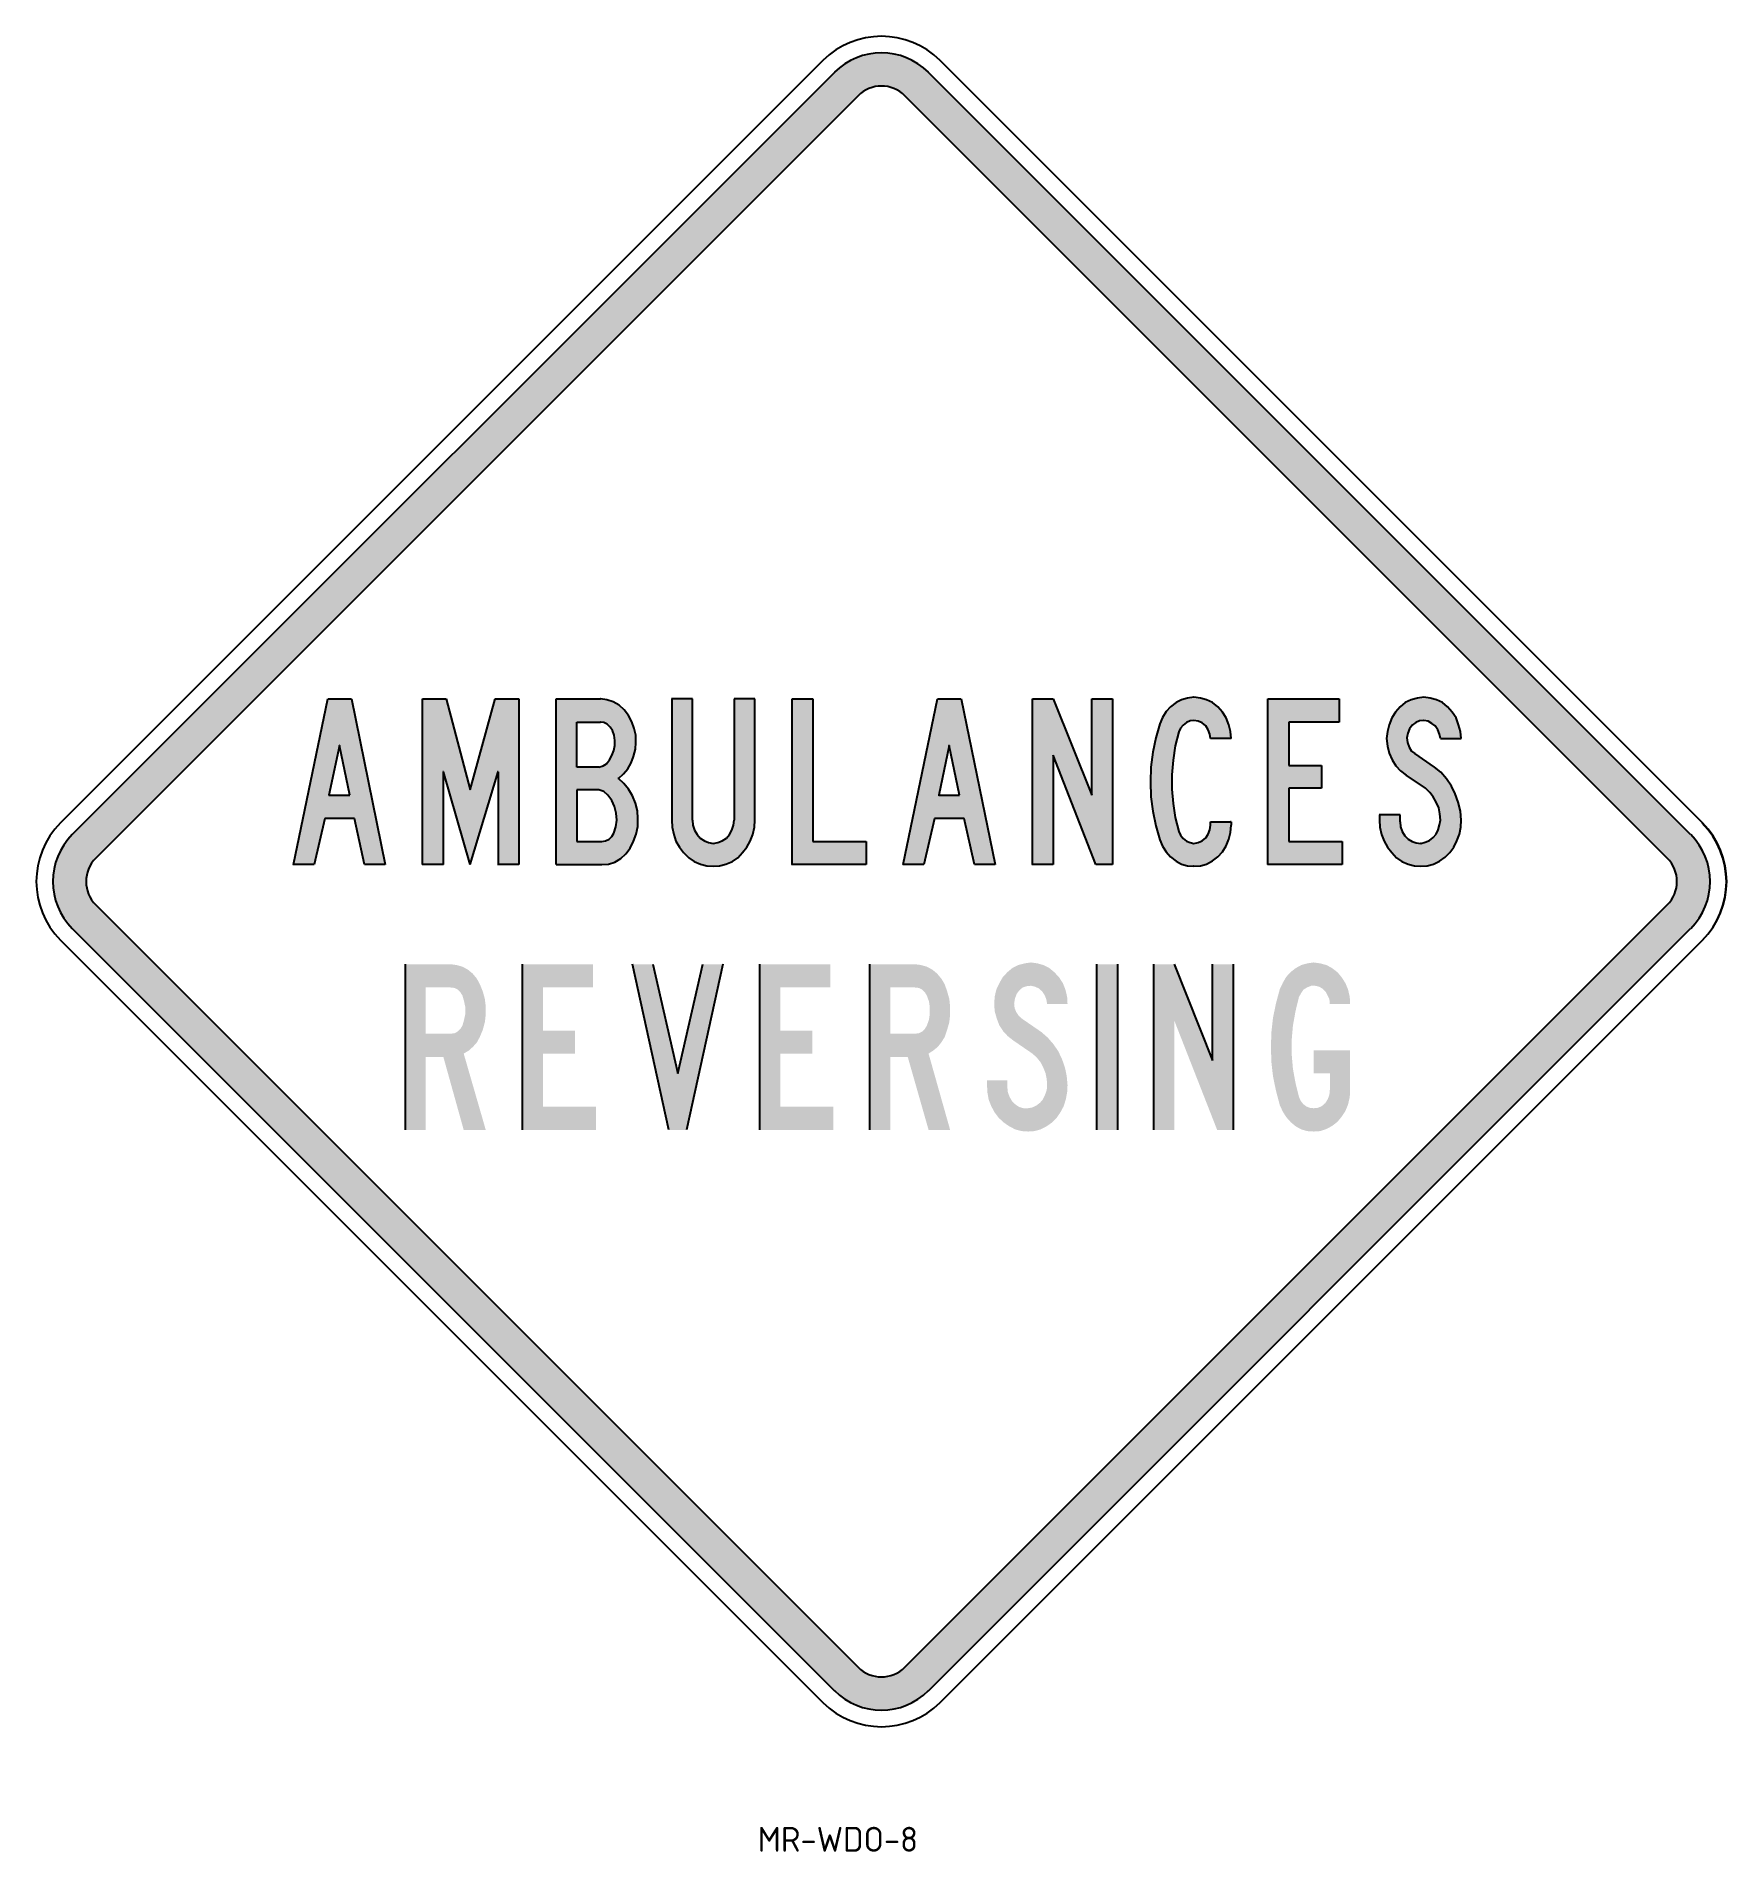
# Model space of a CAD drawing. Extents: x 130 to 334, y 31 to 250.
import ezdxf

# ---------------------------------------------------------------- set-up
doc = ezdxf.new("R2010")
doc.units = 0
doc.linetypes.add('CENTERX2', pattern=[101.6, 63.5, -12.7, 12.7, -12.7])
doc.layers.get('0').update_dxf_attribs({"linetype": 'CONTINUOUS'})
for name, color, linetype in [('L25', 1, 'CONTINUOUS'), ('L35', 3, 'CONTINUOUS'), ('T25', 1, 'CONTINUOUS'), ('TBLK25', 1, 'CONTINUOUS')]:
    doc.layers.add(name, color=color, linetype=linetype)
doc.styles.add('ISO', font='iso3098b.shx')

msp = doc.modelspace()

# ---------------------------------------------------------------- hatches: boundary and pattern name
at = {"layer": 'T25', "linetype": 'Continuous'}
h = msp.add_hatch(color=256, dxfattribs=at)
h.paths.add_polyline_path([(168.1, 170.5), (165.24, 170.5), (161.1, 150.52), (163.6, 150.52), (164.88, 156.09), (168.46, 156.09), (169.68, 150.52), (172.19, 150.52)])
h.paths.add_polyline_path([(166.67, 164.88), (167.89, 158.9), (167.84, 158.9), (165.39, 158.9)], flags=16)
h.paths.add_polyline_path([(179.54, 170.5), (176.68, 170.5), (176.68, 150.52), (179.19, 150.52), (179.19, 161.71), (182.41, 150.52), (185.78, 161.71), (185.78, 150.52), (188.28, 150.52), (188.28, 170.5), (185.42, 170.5), (182.41, 159.51)])
h.paths.add_polyline_path([(200.29, 160.89), (200.9, 161.45), (201.42, 162.07), (201.82, 162.78), (202.13, 163.55), (202.34, 164.42), (202.39, 165.24), (202.39, 166.1), (202.18, 166.92), (201.93, 167.74), (201.52, 168.51), (201.01, 169.17), (200.39, 169.73), (199.68, 170.14), (198.91, 170.4), (198.14, 170.5), (198.09, 170.5), (192.78, 170.5), (192.78, 150.52), (198.3, 150.52), (199.12, 150.57), (199.88, 150.82), (200.6, 151.23), (201.21, 151.8), (201.72, 152.51), (202.13, 153.33), (202.44, 154.2), (202.64, 155.12), (202.64, 156.09), (202.59, 157.01), (202.34, 157.93), (201.98, 158.8), (201.52, 159.61), (200.96, 160.28)])
h.paths.add_polyline_path([(197.94, 159.51), (198.55, 159.31), (199.01, 158.9), (199.52, 158.23), (199.83, 157.52), (200.04, 156.7), (200.09, 155.88), (199.98, 155.07), (199.73, 154.3), (199.52, 153.89), (199.17, 153.58), (198.76, 153.38), (198.3, 153.28), (195.28, 153.28), (195.28, 159.51)], flags=16)
h.paths.add_polyline_path([(195.28, 162.27), (195.28, 167.69), (198.14, 167.69), (198.55, 167.64), (198.96, 167.43), (199.32, 167.07), (199.58, 166.67), (199.78, 166.1), (199.88, 165.49), (199.88, 164.88), (199.73, 164.26), (199.52, 163.65), (199.22, 163.14), (198.86, 162.68), (198.45, 162.42), (197.94, 162.27)], flags=16)
h.paths.add_polyline_path([(209.23, 170.5), (206.73, 170.5), (206.73, 155.88), (206.78, 155.02), (206.99, 154.15), (207.24, 153.33), (207.65, 152.61), (208.16, 151.95), (208.77, 151.34), (209.44, 150.88), (210.2, 150.57), (210.97, 150.37), (211.74, 150.31), (212.5, 150.37), (213.27, 150.57), (214.04, 150.88), (214.7, 151.34), (215.26, 151.95), (215.77, 152.61), (216.18, 153.33), (216.49, 154.15), (216.69, 155.02), (216.75, 155.88), (216.75, 170.5), (214.24, 170.5), (214.24, 155.88), (214.19, 155.27), (213.99, 154.66), (213.68, 154.15), (213.32, 153.69), (212.81, 153.38), (212.3, 153.18), (211.74, 153.07), (211.18, 153.18), (210.66, 153.38), (210.15, 153.69), (209.8, 154.15), (209.49, 154.66), (209.28, 155.27), (209.23, 155.88)])
h.paths.add_polyline_path([(223.75, 170.5), (221.24, 170.5), (221.24, 150.52), (230.18, 150.52), (230.18, 153.28), (223.75, 153.28)])
h.paths.add_polyline_path([(241.63, 170.5), (238.77, 170.5), (234.63, 150.52), (237.13, 150.52), (238.41, 156.09), (241.99, 156.09), (243.22, 150.52), (245.72, 150.52)])
h.paths.add_polyline_path([(238.92, 158.9), (240.2, 164.88), (241.43, 158.9), (241.38, 158.9)], flags=16)
h.paths.add_polyline_path([(252.72, 163.7), (257.88, 150.52), (259.87, 150.52), (259.87, 170.5), (257.37, 170.5), (257.37, 158.9), (252.72, 170.5), (250.22, 170.5), (250.22, 150.52), (252.72, 150.52)])
h.paths.add_polyline_path([(267.03, 159.61), (267.03, 161.35), (267.18, 163.09), (267.44, 164.83), (267.9, 166.51), (268.1, 166.97), (268.41, 167.33), (268.82, 167.64), (269.23, 167.84), (269.69, 167.89), (270.2, 167.79), (270.71, 167.59), (271.12, 167.23), (271.42, 166.77), (271.63, 166.26), (271.68, 165.7), (274.18, 165.7), (274.13, 166.56), (273.93, 167.38), (273.57, 168.2), (273.16, 168.91), (272.6, 169.53), (271.93, 170.04), (271.22, 170.4), (270.5, 170.6), (269.69, 170.7), (268.92, 170.6), (268.2, 170.4), (267.54, 170.04), (266.87, 169.53), (266.36, 168.97), (265.9, 168.25), (265.6, 167.48), (265.09, 165.8), (264.73, 164.06), (264.52, 162.27), (264.47, 160.48), (264.52, 158.69), (264.73, 156.96), (265.09, 155.17), (265.6, 153.48), (265.9, 152.72), (266.36, 152.05), (266.87, 151.44), (267.54, 150.93), (268.2, 150.57), (268.92, 150.37), (269.69, 150.31), (270.5, 150.37), (271.22, 150.57), (271.93, 150.98), (272.6, 151.44), (273.16, 152.05), (273.57, 152.77), (273.93, 153.58), (274.13, 154.4), (274.18, 155.27), (274.18, 155.68), (274.13, 155.68), (271.68, 155.68), (271.68, 155.27), (271.63, 154.71), (271.42, 154.2), (271.12, 153.74), (270.71, 153.38), (270.2, 153.18), (269.69, 153.07), (269.23, 153.18), (268.82, 153.33), (268.41, 153.64), (268.1, 154.04), (267.9, 154.5), (267.44, 156.19), (267.18, 157.88)])
h.paths.add_polyline_path([(285.07, 162.48), (281.13, 162.48), (281.13, 167.69), (287.21, 167.69), (287.21, 170.5), (278.63, 170.5), (278.63, 150.52), (287.57, 150.52), (287.57, 153.28), (281.13, 153.28), (281.13, 159.72), (285.07, 159.72)])
h.paths.add_polyline_path([(296.36, 163.91), (295.95, 164.21), (295.64, 164.67), (295.44, 165.24), (295.39, 165.8), (295.49, 166.36), (295.7, 166.87), (296, 167.33), (296.46, 167.64), (296.92, 167.84), (297.43, 167.89), (297.94, 167.79), (298.4, 167.53), (298.81, 167.23), (299.12, 166.77), (299.32, 166.26), (299.43, 165.7), (301.93, 165.7), (301.83, 166.56), (301.62, 167.38), (301.32, 168.2), (300.86, 168.91), (300.29, 169.53), (299.68, 170.04), (298.97, 170.4), (298.2, 170.6), (297.43, 170.7), (296.67, 170.6), (295.9, 170.4), (295.18, 170.04), (294.57, 169.53), (294.01, 168.91), (293.55, 168.2), (293.24, 167.38), (293.04, 166.56), (292.94, 165.7), (293.04, 164.78), (293.24, 163.96), (293.6, 163.14), (294.06, 162.42), (294.62, 161.81), (295.29, 161.3), (297.64, 159.72), (298.15, 159.21), (298.56, 158.69), (298.91, 158.03), (299.22, 157.37), (299.37, 156.65), (299.43, 155.88), (299.32, 155.32), (299.17, 154.71), (298.91, 154.2), (298.56, 153.79), (298.1, 153.43), (297.59, 153.23), (297.08, 153.07), (296.51, 153.12), (296, 153.28), (295.54, 153.58), (295.13, 153.99), (294.83, 154.5), (294.62, 155.07), (294.57, 155.68), (294.57, 156.5), (292.07, 156.5), (292.07, 155.88), (292.12, 155.02), (292.32, 154.15), (292.63, 153.33), (293.04, 152.61), (293.55, 151.95), (294.11, 151.34), (294.78, 150.88), (295.54, 150.57), (296.31, 150.37), (297.08, 150.31), (297.84, 150.37), (298.61, 150.57), (299.32, 150.93), (299.99, 151.39), (300.55, 151.95), (301.06, 152.61), (301.42, 153.38), (301.73, 154.2), (301.88, 155.02), (301.93, 155.88), (301.83, 156.96), (301.57, 158.03), (301.21, 159.05), (300.75, 159.97), (300.14, 160.84), (299.48, 161.66), (298.71, 162.27)])
h = msp.add_hatch(color=256, dxfattribs=at)
h.paths.add_polyline_path([(174.59, 118.52), (177.04, 118.52), (177.04, 127.31), (179.19, 127.31), (181.64, 118.52), (184.3, 118.52), (181.64, 127.72), (182.25, 128.08), (182.76, 128.54), (183.22, 129.05), (183.58, 129.71), (183.94, 130.58), (184.19, 131.5), (184.3, 132.42), (184.3, 133.39), (184.19, 134.31), (183.94, 135.23), (183.58, 136.1), (183.22, 136.77), (182.71, 137.38), (182.15, 137.84), (181.49, 138.2), (180.77, 138.4), (180.06, 138.5), (180, 138.5), (174.59, 138.5)])
h.paths.add_polyline_path([(177.04, 130.12), (177.04, 135.69), (180.06, 135.69), (180.52, 135.64), (180.92, 135.44), (181.23, 135.13), (181.49, 134.72), (181.69, 134.01), (181.84, 133.29), (181.84, 132.52), (181.69, 131.81), (181.49, 131.09), (181.23, 130.68), (180.92, 130.38), (180.52, 130.17), (180.06, 130.12)], flags=16)
h.paths.add_polyline_path([(191.2, 127.72), (195.08, 127.72), (195.08, 130.48), (191.2, 130.48), (191.2, 135.69), (197.23, 135.69), (197.23, 138.5), (188.74, 138.5), (188.74, 118.52), (197.58, 118.52), (197.58, 121.33), (191.2, 121.33)])
h.paths.add_polyline_path([(212.91, 138.5), (210.46, 138.5), (207.45, 125.32), (204.43, 138.5), (201.98, 138.5), (206.37, 118.52), (208.52, 118.52)])
h.paths.add_polyline_path([(219.81, 130.48), (219.81, 135.69), (225.84, 135.69), (225.84, 138.5), (217.36, 138.5), (217.36, 118.52), (226.2, 118.52), (226.2, 121.33), (219.81, 121.33), (219.81, 127.72), (223.7, 127.72), (223.7, 130.48)])
h.paths.add_polyline_path([(230.59, 118.52), (233.1, 118.52), (233.1, 127.31), (235.19, 127.31), (237.7, 118.52), (240.3, 118.52), (237.7, 127.72), (238.26, 128.08), (238.82, 128.54), (239.23, 129.05), (239.64, 129.71), (239.94, 130.58), (240.2, 131.5), (240.3, 132.42), (240.3, 133.39), (240.2, 134.31), (239.94, 135.23), (239.64, 136.1), (239.23, 136.77), (238.72, 137.38), (238.16, 137.84), (237.49, 138.2), (236.78, 138.4), (236.06, 138.5), (236.01, 138.5), (230.59, 138.5)])
h.paths.add_polyline_path([(233.1, 130.12), (233.1, 135.69), (236.06, 135.69), (236.52, 135.64), (236.93, 135.44), (237.24, 135.13), (237.49, 134.72), (237.75, 134.01), (237.85, 133.29), (237.85, 132.52), (237.75, 131.81), (237.49, 131.09), (237.24, 130.68), (236.93, 130.38), (236.52, 130.17), (236.06, 130.12)], flags=16)
h.paths.add_polyline_path([(248.58, 132.27), (248.27, 132.73), (248.07, 133.24), (248.02, 133.8), (248.12, 134.36), (248.33, 134.93), (248.63, 135.33), (249.04, 135.69), (249.55, 135.85), (250.06, 135.9), (250.52, 135.79), (250.98, 135.59), (251.39, 135.23), (251.7, 134.77), (251.9, 134.26), (252, 133.7), (254.46, 133.7), (254.41, 134.57), (254.2, 135.44), (253.9, 136.2), (253.44, 136.92), (252.87, 137.53), (252.26, 138.04), (251.54, 138.4), (250.83, 138.6), (250.06, 138.71), (249.3, 138.6), (248.53, 138.4), (247.81, 138.04), (247.2, 137.53), (246.64, 136.92), (246.23, 136.2), (245.87, 135.44), (245.67, 134.57), (245.62, 133.7), (245.67, 132.83), (245.92, 131.96), (246.23, 131.14), (246.69, 130.43), (247.25, 129.82), (247.92, 129.3), (250.22, 127.72), (250.73, 127.26), (251.19, 126.7), (251.54, 126.03), (251.8, 125.37), (251.95, 124.65), (252, 123.89), (251.95, 123.33), (251.75, 122.76), (251.49, 122.2), (251.14, 121.79), (250.68, 121.44), (250.22, 121.23), (249.71, 121.13), (249.65, 121.13), (249.14, 121.13), (248.63, 121.28), (248.17, 121.59), (247.76, 122), (247.46, 122.51), (247.25, 123.12), (247.2, 123.68), (247.2, 124.5), (244.75, 124.5), (244.75, 123.89), (244.8, 123.02), (244.95, 122.15), (245.26, 121.38), (245.67, 120.62), (246.18, 119.95), (246.79, 119.39), (247.46, 118.93), (248.17, 118.57), (248.94, 118.37), (249.71, 118.32), (250.47, 118.37), (251.19, 118.57), (251.9, 118.93), (252.57, 119.39), (253.13, 119.95), (253.59, 120.62), (254, 121.38), (254.25, 122.2), (254.41, 123.02), (254.46, 123.89), (254.36, 125.01), (254.15, 126.03), (253.79, 127.06), (253.33, 128.03), (252.72, 128.9), (252.06, 129.66), (251.29, 130.33), (248.99, 131.91)])
h.paths.add_polyline_path([(260.49, 138.5), (257.98, 138.5), (257.98, 118.52), (260.49, 118.52)])
h.paths.add_polyline_path([(264.88, 118.52), (267.33, 118.52), (267.33, 131.71), (272.5, 118.52), (274.44, 118.52), (274.44, 138.5), (271.93, 138.5), (271.93, 126.9), (267.33, 138.5), (264.88, 138.5)])
h.paths.add_polyline_path([(278.99, 128.49), (279.04, 126.7), (279.24, 124.96), (279.6, 123.22), (280.06, 121.49), (280.42, 120.72), (280.83, 120.06), (281.39, 119.44), (282, 118.93), (282.66, 118.57), (283.38, 118.37), (284.15, 118.32), (284.91, 118.37), (285.68, 118.62), (286.34, 118.98), (287.01, 119.49), (287.52, 120.11), (287.98, 120.82), (288.29, 121.59), (288.49, 122.46), (288.54, 123.33), (288.54, 128.13), (284.15, 128.13), (284.15, 125.32), (286.09, 125.32), (286.09, 123.33), (286.04, 122.76), (285.83, 122.2), (285.53, 121.74), (285.12, 121.38), (284.66, 121.18), (284.15, 121.13), (283.69, 121.18), (283.28, 121.33), (282.87, 121.64), (282.56, 122.05), (282.36, 122.51), (281.95, 124.19), (281.64, 125.88), (281.49, 127.62), (281.49, 129.36), (281.64, 131.09), (281.95, 132.83), (282.36, 134.52), (282.61, 134.98), (282.92, 135.44), (283.33, 135.69), (283.84, 135.9), (284.3, 135.9), (284.81, 135.79), (285.22, 135.54), (285.58, 135.18), (285.83, 134.72), (286.04, 134.26), (286.09, 133.7), (288.54, 133.7), (288.49, 134.57), (288.29, 135.44), (287.98, 136.2), (287.52, 136.92), (287.01, 137.53), (286.34, 138.04), (285.68, 138.4), (284.91, 138.6), (284.15, 138.71), (283.38, 138.6), (282.66, 138.4), (282, 138.04), (281.39, 137.58), (280.83, 136.97), (280.42, 136.25), (280.06, 135.49), (279.6, 133.8), (279.24, 132.06), (279.04, 130.28)])
at = {"layer": 'TBLK25', "linetype": 'CENTERX2'}
h = msp.add_hatch(color=256, dxfattribs=at)
h.paths.add_polyline_path([(326.78, 151.3, -0.198872), (327.95, 148.47), (331.95, 148.48, 0.198872), (329.6, 154.13), (237.68, 246.05, 0.198882), (232.03, 248.4), (232.02, 244.4, -0.198897), (234.85, 243.23)])
h.paths.add_polyline_path([(229.2, 243.23, -0.198928), (232.02, 244.4), (232.03, 248.4, 0.198943), (226.37, 246.05), (134.44, 154.13, 0.198872), (132.1, 148.48), (136.1, 148.47, -0.198872), (137.27, 151.3)])
h.paths.add_polyline_path([(226.37, 50.89, 0.198952), (232.03, 48.55), (232.02, 52.55, -0.198952), (229.2, 53.72), (137.27, 145.65, -0.198952), (136.1, 148.47), (132.1, 148.48, 0.198952), (134.44, 142.82)])
h.paths.add_polyline_path([(234.85, 53.72, -0.198872), (232.02, 52.55), (232.03, 48.55, 0.198872), (237.68, 50.89), (329.6, 142.82, 0.198952), (331.95, 148.48), (327.95, 148.47, -0.198952), (326.78, 145.65)])

# ---------------------------------------------------------------- linework, layer by layer
at = {"color": 1}
for p, q in [((161.1, 150.52), (165.24, 170.5)), ((165.24, 170.5), (168.1, 170.5)), ((168.1, 170.5), (172.19, 150.52)), ((176.68, 150.52), (176.68, 170.5)), ((176.68, 170.5), (179.54, 170.5)), ((179.54, 170.5), (182.41, 159.51)), ((182.41, 159.51), (185.42, 170.5)), ((185.42, 170.5), (188.28, 170.5)), ((188.28, 170.5), (188.28, 150.52)), ((192.78, 150.52), (192.78, 170.5)), ((192.78, 170.5), (198.14, 170.5)), ((198.14, 170.5), (198.09, 170.5)), ((198.14, 170.5), (198.09, 170.5)), ((198.91, 170.4), (198.14, 170.5)), ((199.68, 170.14), (198.91, 170.4)), ((200.39, 169.73), (199.68, 170.14)), ((201.01, 169.17), (200.39, 169.73)), ((201.52, 168.51), (201.01, 169.17)), ((206.73, 170.5), (206.68, 170.5)), ((206.73, 170.5), (206.73, 155.88)), ((209.23, 170.5), (206.73, 170.5)), ((209.23, 155.88), (209.23, 170.5)), ((216.75, 170.5), (214.24, 170.5)), ((214.24, 170.5), (214.24, 155.88)), ((216.75, 155.88), (216.75, 170.5)), ((221.24, 150.52), (221.24, 170.5)), ((221.24, 170.5), (223.75, 170.5)), ((223.75, 170.5), (223.75, 153.28)), ((234.63, 150.52), (238.77, 170.5)), ((238.77, 170.5), (241.63, 170.5)), ((241.63, 170.5), (245.72, 150.52)), ((250.22, 150.52), (250.22, 170.5)), ((250.22, 170.5), (252.72, 170.5)), ((252.72, 170.5), (257.37, 158.9)), ((257.37, 158.9), (257.37, 170.5)), ((257.37, 170.5), (259.87, 170.5)), ((259.87, 170.5), (259.87, 150.52)), ((266.36, 168.97), (265.9, 168.25)), ((266.87, 169.53), (266.36, 168.97)), ((267.54, 170.04), (266.87, 169.53)), ((268.2, 170.4), (267.54, 170.04)), ((268.92, 170.6), (268.2, 170.4)), ((269.69, 170.7), (268.92, 170.6)), ((269.69, 170.7), (269.63, 170.7)), ((270.5, 170.6), (269.69, 170.7)), ((271.22, 170.4), (270.5, 170.6)), ((271.93, 170.04), (271.22, 170.4)), ((272.6, 169.53), (271.93, 170.04)), ((273.16, 168.91), (272.6, 169.53)), ((273.57, 168.2), (273.16, 168.91)), ((278.63, 150.52), (278.63, 170.5)), ((278.63, 170.5), (287.21, 170.5)), ((287.21, 170.5), (287.21, 167.69)), ((294.01, 168.91), (293.55, 168.2)), ((294.57, 169.53), (294.01, 168.91)), ((295.18, 170.04), (294.57, 169.53)), ((295.9, 170.4), (295.18, 170.04)), ((296.67, 170.6), (295.9, 170.4)), ((297.43, 170.7), (296.67, 170.6)), ((298.2, 170.6), (297.43, 170.7)), ((298.97, 170.4), (298.2, 170.6)), ((299.68, 170.04), (298.97, 170.4)), ((300.29, 169.53), (299.68, 170.04)), ((300.86, 168.91), (300.29, 169.53)), ((301.32, 168.2), (300.86, 168.91)), ((195.28, 162.27), (195.28, 167.69)), ((195.28, 167.69), (198.14, 167.69)), ((198.14, 167.69), (198.09, 167.69)), ((198.14, 167.69), (198.09, 167.69)), ((198.55, 167.64), (198.14, 167.69)), ((198.96, 167.43), (198.55, 167.64)), ((199.32, 167.07), (198.96, 167.43)), ((199.58, 166.67), (199.32, 167.07)), ((199.58, 166.67), (199.52, 166.67)), ((199.78, 166.1), (199.58, 166.67)), ((201.52, 168.51), (201.47, 168.51)), ((201.93, 167.74), (201.52, 168.51)), ((202.18, 166.92), (201.93, 167.74)), ((202.39, 166.1), (202.18, 166.92)), ((265.6, 167.48), (265.09, 165.8)), ((265.6, 167.48), (265.55, 167.48)), ((265.9, 168.25), (265.6, 167.48)), ((267.9, 166.51), (267.44, 164.83)), ((268.1, 166.97), (267.9, 166.51)), ((268.41, 167.33), (268.1, 166.97)), ((268.82, 167.64), (268.41, 167.33)), ((269.23, 167.84), (268.82, 167.64)), ((269.69, 167.89), (269.23, 167.84)), ((270.2, 167.79), (269.69, 167.89)), ((270.71, 167.59), (270.2, 167.79)), ((271.12, 167.23), (270.71, 167.59)), ((271.42, 166.77), (271.12, 167.23)), ((271.63, 166.26), (271.42, 166.77)), ((273.93, 167.38), (273.57, 168.2)), ((274.13, 166.56), (273.93, 167.38)), ((274.18, 165.7), (274.13, 166.56)), ((287.21, 167.69), (281.13, 167.69)), ((281.13, 167.69), (281.13, 162.48)), ((293.04, 166.56), (292.94, 165.7)), ((293.24, 167.38), (293.04, 166.56)), ((293.55, 168.2), (293.24, 167.38)), ((295.7, 166.87), (295.49, 166.36)), ((296, 167.33), (295.7, 166.87)), ((296.46, 167.64), (296, 167.33)), ((296.92, 167.84), (296.46, 167.64)), ((297.43, 167.89), (296.92, 167.84)), ((297.43, 167.89), (297.38, 167.89)), ((297.94, 167.79), (297.43, 167.89)), ((298.4, 167.53), (297.94, 167.79)), ((298.81, 167.23), (298.4, 167.53)), ((299.12, 166.77), (298.81, 167.23)), ((299.32, 166.26), (299.12, 166.77)), ((301.62, 167.38), (301.32, 168.2)), ((301.83, 166.56), (301.62, 167.38)), ((301.93, 165.7), (301.83, 166.56)), ((166.67, 164.88), (165.39, 158.9)), ((166.67, 164.88), (166.62, 164.88)), ((167.89, 158.9), (166.67, 164.88)), ((199.52, 163.65), (199.73, 164.26)), ((199.73, 164.26), (199.88, 164.88)), ((199.88, 165.49), (199.78, 166.1)), ((199.88, 164.88), (199.88, 165.49)), ((202.13, 163.55), (202.34, 164.42)), ((202.34, 164.42), (202.39, 165.24)), ((202.39, 165.24), (202.39, 166.1)), ((240.2, 164.88), (238.92, 158.9)), ((240.2, 164.88), (240.15, 164.88)), ((241.43, 158.9), (240.2, 164.88)), ((265.09, 165.8), (264.73, 164.06)), ((267.44, 164.83), (267.18, 163.09)), ((271.68, 165.7), (271.63, 166.26)), ((274.18, 165.7), (271.68, 165.7)), ((292.94, 165.7), (293.04, 164.78)), ((293.04, 164.78), (293.24, 163.96)), ((295.49, 166.36), (295.39, 165.8)), ((295.39, 165.8), (295.44, 165.24)), ((295.44, 165.24), (295.64, 164.67)), ((295.64, 164.67), (295.95, 164.21)), ((295.95, 164.21), (296.36, 163.91)), ((299.43, 165.7), (299.32, 166.26)), ((299.43, 165.7), (301.93, 165.7)), ((197.94, 162.27), (195.28, 162.27)), ((197.94, 162.27), (198.45, 162.42)), ((198.45, 162.42), (198.86, 162.68)), ((198.86, 162.68), (198.81, 162.68)), ((198.86, 162.68), (199.22, 163.14)), ((199.22, 163.14), (199.52, 163.65)), ((200.9, 161.45), (201.42, 162.07)), ((201.42, 162.07), (201.82, 162.78)), ((201.82, 162.78), (202.13, 163.55)), ((257.88, 150.52), (252.72, 163.7)), ((252.72, 163.7), (252.72, 150.52)), ((264.52, 162.27), (264.47, 160.48)), ((264.73, 164.06), (264.52, 162.27)), ((267.18, 163.09), (267.03, 161.35)), ((281.13, 162.48), (285.07, 162.48)), ((285.07, 162.48), (285.07, 159.72)), ((293.24, 163.96), (293.6, 163.14)), ((293.6, 163.14), (294.06, 162.42)), ((294.06, 162.42), (294.62, 161.81)), ((296.36, 163.91), (296.31, 163.91)), ((296.36, 163.91), (296.31, 163.91)), ((298.71, 162.27), (296.36, 163.91)), ((299.48, 161.66), (298.71, 162.27)), ((179.19, 161.71), (179.14, 161.71)), ((179.19, 161.71), (179.14, 161.71)), ((182.41, 150.52), (179.19, 161.71)), ((179.19, 150.52), (179.19, 161.71)), ((182.41, 150.52), (185.78, 161.71)), ((185.78, 161.71), (185.73, 161.71)), ((185.78, 161.71), (185.78, 150.52)), ((200.29, 160.89), (200.24, 160.89)), ((200.29, 160.89), (200.9, 161.45)), ((200.96, 160.28), (200.29, 160.89)), ((201.52, 159.61), (200.96, 160.28)), ((264.47, 160.48), (264.52, 158.69)), ((267.03, 161.35), (267.03, 159.61)), ((294.62, 161.81), (295.29, 161.3)), ((295.29, 161.3), (295.24, 161.3)), ((295.29, 161.3), (295.24, 161.3)), ((297.64, 159.72), (295.29, 161.3)), ((300.14, 160.84), (299.48, 161.66)), ((300.75, 159.97), (300.14, 160.84)), ((301.21, 159.05), (300.75, 159.97)), ((165.39, 158.9), (165.34, 158.9)), ((165.39, 158.9), (167.89, 158.9)), ((167.89, 158.9), (167.84, 158.9)), ((197.94, 159.51), (195.28, 159.51)), ((195.28, 159.51), (195.28, 153.28)), ((197.94, 159.51), (197.89, 159.51)), ((198.55, 159.31), (197.94, 159.51)), ((199.01, 158.9), (198.55, 159.31)), ((199.52, 158.23), (199.01, 158.9)), ((199.83, 157.52), (199.52, 158.23)), ((201.98, 158.8), (201.52, 159.61)), ((202.34, 157.93), (201.98, 158.8)), ((202.59, 157.01), (202.34, 157.93)), ((238.92, 158.9), (238.87, 158.9)), ((238.92, 158.9), (241.43, 158.9)), ((241.43, 158.9), (241.38, 158.9)), ((264.52, 158.69), (264.73, 156.96)), ((267.03, 159.61), (267.18, 157.88)), ((267.18, 157.88), (267.44, 156.19)), ((285.07, 159.72), (281.13, 159.72)), ((281.13, 159.72), (281.13, 153.28)), ((297.64, 159.72), (297.59, 159.72)), ((298.15, 159.21), (297.64, 159.72)), ((298.56, 158.69), (298.15, 159.21)), ((298.91, 158.03), (298.56, 158.69)), ((299.22, 157.37), (298.91, 158.03)), ((301.57, 158.03), (301.21, 159.05)), ((301.83, 156.96), (301.57, 158.03)), ((164.88, 156.09), (163.6, 150.52)), ((168.46, 156.09), (164.88, 156.09)), ((169.68, 150.52), (168.46, 156.09)), ((200.04, 156.7), (199.83, 157.52)), ((199.98, 155.07), (200.09, 155.88)), ((200.09, 155.88), (200.04, 156.7)), ((202.64, 156.09), (202.59, 157.01)), ((202.64, 155.12), (202.64, 156.09)), ((206.73, 155.88), (206.78, 155.02)), ((209.23, 155.88), (209.28, 155.27)), ((214.24, 155.88), (214.19, 155.88)), ((214.19, 155.27), (214.24, 155.88)), ((214.24, 155.88), (214.19, 155.88)), ((216.69, 155.02), (216.75, 155.88)), ((238.41, 156.09), (237.13, 150.52)), ((241.99, 156.09), (238.41, 156.09)), ((243.22, 150.52), (241.99, 156.09)), ((264.73, 156.96), (265.09, 155.17)), ((267.44, 156.19), (267.9, 154.5)), ((271.68, 155.27), (271.68, 155.68)), ((271.68, 155.68), (274.18, 155.68)), ((274.18, 155.68), (274.13, 155.68)), ((274.18, 155.68), (274.18, 155.27)), ((292.07, 156.5), (292.02, 156.5)), ((292.07, 156.5), (292.07, 155.88)), ((294.57, 156.5), (292.07, 156.5)), ((292.07, 155.88), (292.12, 155.02)), ((294.57, 155.68), (294.57, 156.5)), ((294.57, 155.68), (294.62, 155.07)), ((299.37, 156.65), (299.22, 157.37)), ((299.32, 155.32), (299.43, 155.88)), ((299.43, 155.88), (299.37, 156.65)), ((299.43, 155.88), (299.37, 155.88)), ((301.93, 155.88), (301.83, 156.96)), ((301.88, 155.02), (301.93, 155.88)), ((195.28, 153.28), (198.3, 153.28)), ((198.3, 153.28), (198.76, 153.38)), ((198.76, 153.38), (199.17, 153.58)), ((199.17, 153.58), (199.52, 153.89)), ((199.52, 153.89), (199.73, 154.3)), ((199.73, 154.3), (199.98, 155.07)), ((201.72, 152.51), (202.13, 153.33)), ((202.13, 153.33), (202.44, 154.2)), ((202.44, 154.2), (202.64, 155.12)), ((206.78, 155.02), (206.99, 154.15)), ((206.99, 154.15), (207.24, 153.33)), ((207.24, 153.33), (207.65, 152.61)), ((209.28, 155.27), (209.49, 154.66)), ((209.49, 154.66), (209.8, 154.15)), ((209.8, 154.15), (210.15, 153.69)), ((210.15, 153.69), (210.66, 153.38)), ((210.66, 153.38), (211.18, 153.18)), ((212.3, 153.18), (212.81, 153.38)), ((212.81, 153.38), (213.32, 153.69)), ((213.32, 153.69), (213.68, 154.15)), ((213.68, 154.15), (213.99, 154.66)), ((213.99, 154.66), (214.19, 155.27)), ((215.77, 152.61), (216.18, 153.33)), ((216.18, 153.33), (216.49, 154.15)), ((216.49, 154.15), (216.69, 155.02)), ((223.75, 153.28), (230.18, 153.28)), ((230.18, 153.28), (230.18, 150.52)), ((265.09, 155.17), (265.6, 153.48)), ((265.6, 153.48), (265.55, 153.48)), ((265.6, 153.48), (265.9, 152.72)), ((267.9, 154.5), (268.1, 154.04)), ((268.1, 154.04), (268.41, 153.64)), ((268.41, 153.64), (268.82, 153.33)), ((268.82, 153.33), (269.23, 153.18)), ((270.2, 153.18), (270.71, 153.38)), ((270.71, 153.38), (271.12, 153.74)), ((271.12, 153.74), (271.42, 154.2)), ((271.42, 154.2), (271.63, 154.71)), ((271.63, 154.71), (271.68, 155.27)), ((273.57, 152.77), (273.93, 153.58)), ((273.93, 153.58), (274.13, 154.4)), ((274.18, 155.27), (274.13, 155.27)), ((274.13, 154.4), (274.18, 155.27)), ((274.18, 155.27), (274.13, 155.27)), ((281.13, 153.28), (287.57, 153.28)), ((287.57, 153.28), (287.57, 150.52)), ((292.12, 155.02), (292.32, 154.15)), ((292.32, 154.15), (292.63, 153.33)), ((292.63, 153.33), (293.04, 152.61)), ((294.62, 155.07), (294.83, 154.5)), ((294.83, 154.5), (295.13, 153.99)), ((295.13, 153.99), (295.54, 153.58)), ((295.54, 153.58), (296, 153.28)), ((296, 153.28), (296.51, 153.12)), ((297.59, 153.23), (298.1, 153.43)), ((298.1, 153.43), (298.56, 153.79)), ((298.56, 153.79), (298.91, 154.2)), ((298.91, 154.2), (299.17, 154.71)), ((299.17, 154.71), (299.32, 155.32)), ((301.06, 152.61), (301.42, 153.38)), ((301.42, 153.38), (301.73, 154.2)), ((301.73, 154.2), (301.88, 155.02)), ((199.88, 150.82), (200.6, 151.23)), ((200.6, 151.23), (201.21, 151.8)), ((201.21, 151.8), (201.72, 152.51)), ((207.65, 152.61), (208.16, 151.95)), ((208.16, 151.95), (208.77, 151.34)), ((208.77, 151.34), (209.44, 150.88)), ((211.18, 153.18), (211.74, 153.07)), ((211.74, 153.07), (211.69, 153.07)), ((211.74, 153.07), (212.3, 153.18)), ((214.04, 150.88), (214.7, 151.34)), ((214.7, 151.34), (215.26, 151.95)), ((215.26, 151.95), (215.77, 152.61)), ((265.9, 152.72), (266.36, 152.05)), ((266.36, 152.05), (266.87, 151.44)), ((266.87, 151.44), (267.54, 150.93)), ((269.23, 153.18), (269.69, 153.07)), ((269.69, 153.07), (270.2, 153.18)), ((271.93, 150.98), (272.6, 151.44)), ((272.6, 151.44), (273.16, 152.05)), ((273.16, 152.05), (273.57, 152.77)), ((293.04, 152.61), (293.55, 151.95)), ((293.55, 151.95), (294.11, 151.34)), ((294.11, 151.34), (294.78, 150.88)), ((296.51, 153.12), (297.08, 153.07)), ((297.08, 153.07), (297.02, 153.07)), ((297.08, 153.07), (297.59, 153.23)), ((299.32, 150.93), (299.99, 151.39)), ((299.99, 151.39), (300.55, 151.95)), ((300.55, 151.95), (301.06, 152.61)), ((161.1, 150.52), (161.05, 150.52)), ((163.6, 150.52), (161.1, 150.52)), ((172.19, 150.52), (169.68, 150.52)), ((176.68, 150.52), (176.63, 150.52)), ((179.19, 150.52), (176.68, 150.52)), ((185.78, 150.52), (185.73, 150.52)), ((185.78, 150.52), (185.73, 150.52)), ((188.28, 150.52), (185.78, 150.52)), ((192.78, 150.52), (198.3, 150.52)), ((198.3, 150.52), (199.12, 150.57)), ((199.12, 150.57), (199.88, 150.82)), ((209.44, 150.88), (210.2, 150.57)), ((210.2, 150.57), (210.97, 150.37)), ((210.97, 150.37), (211.74, 150.31)), ((211.74, 150.31), (212.5, 150.37)), ((212.5, 150.37), (213.27, 150.57)), ((213.27, 150.57), (214.04, 150.88)), ((221.24, 150.52), (221.19, 150.52)), ((230.18, 150.52), (221.24, 150.52)), ((234.63, 150.52), (234.58, 150.52)), ((237.13, 150.52), (234.63, 150.52)), ((245.72, 150.52), (243.22, 150.52)), ((250.22, 150.52), (250.17, 150.52)), ((252.72, 150.52), (250.22, 150.52)), ((259.87, 150.52), (257.88, 150.52)), ((267.54, 150.93), (268.2, 150.57)), ((268.2, 150.57), (268.92, 150.37)), ((268.92, 150.37), (269.69, 150.31)), ((269.69, 150.31), (269.63, 150.31)), ((269.69, 150.31), (270.5, 150.37)), ((270.5, 150.37), (271.22, 150.57)), ((271.22, 150.57), (271.93, 150.98)), ((278.63, 150.52), (278.58, 150.52)), ((287.57, 150.52), (278.63, 150.52)), ((294.78, 150.88), (295.54, 150.57)), ((295.54, 150.57), (296.31, 150.37)), ((296.31, 150.37), (297.08, 150.31)), ((297.08, 150.31), (297.84, 150.37)), ((297.84, 150.37), (298.61, 150.57)), ((298.61, 150.57), (299.32, 150.93)), ((174.59, 138.5), (174.59, 118.52)), ((188.74, 118.52), (188.74, 138.5)), ((206.37, 118.52), (201.98, 138.5)), ((204.43, 138.5), (207.45, 125.32)), ((207.45, 125.32), (210.46, 138.5)), ((212.91, 138.5), (208.52, 118.52)), ((217.36, 118.52), (217.36, 138.5)), ((230.59, 138.5), (230.59, 118.52)), ((257.98, 118.52), (257.98, 138.5)), ((260.49, 138.5), (260.49, 118.52)), ((264.88, 118.52), (264.88, 138.5)), ((267.33, 138.5), (271.93, 126.9)), ((271.93, 126.9), (271.93, 138.5)), ((274.44, 138.5), (274.44, 118.52))]:
    msp.add_line(p, q, dxfattribs=at)
at = {"layer": 'L25'}
msp.add_arc((323.91, 148.43), 10, 315, 45, dxfattribs=at)
at = {"layer": 'L35'}
for p, q in [((224.95, 247.47), (133.03, 155.55)), ((331.02, 155.55), (239.1, 247.47)), ((133.03, 141.4), (224.95, 49.48)), ((239.1, 49.48), (331.02, 141.4))]:
    msp.add_line(p, q, dxfattribs=at)
for centre, start, end in [((232.02, 240.4), 45, 135), ((140.1, 148.47), 135, 225), ((323.95, 148.47), 315, 45), ((232.02, 56.55), 225, 315)]:
    msp.add_arc(centre, 10, start, end, dxfattribs=at)
at = {"layer": 'TBLK25', "color": 1}
for p, q in [((226.37, 246.05), (134.44, 154.13)), ((329.6, 154.13), (237.68, 246.05)), ((229.2, 243.23), (137.27, 151.3)), ((326.78, 151.3), (234.85, 243.23)), ((137.27, 145.65), (229.2, 53.72)), ((234.85, 53.72), (326.78, 145.65)), ((134.44, 142.82), (226.37, 50.89)), ((237.68, 50.89), (329.6, 142.82))]:
    msp.add_line(p, q, dxfattribs=at)
for centre, radius, start, end in [((232.02, 240.4), 8, 45, 135), ((232.02, 240.4), 4, 45, 135), ((140.1, 148.47), 8, 135, 225), ((323.95, 148.47), 8, 315, 45), ((140.1, 148.47), 4, 135, 225), ((323.95, 148.47), 4, 315, 45), ((232.02, 56.55), 4, 225, 315), ((232.02, 56.55), 8, 225, 315)]:
    msp.add_arc(centre, radius, start, end, dxfattribs=at)

# ---------------------------------------------------------------- texts
at = {"layer": 'T25', "color": 3, "style": 'ISO'}
msp.add_text('               MR-WDO-8', height=3, dxfattribs=at).set_placement((189.78, 31.47))

doc.saveas('drawing.dxf')
